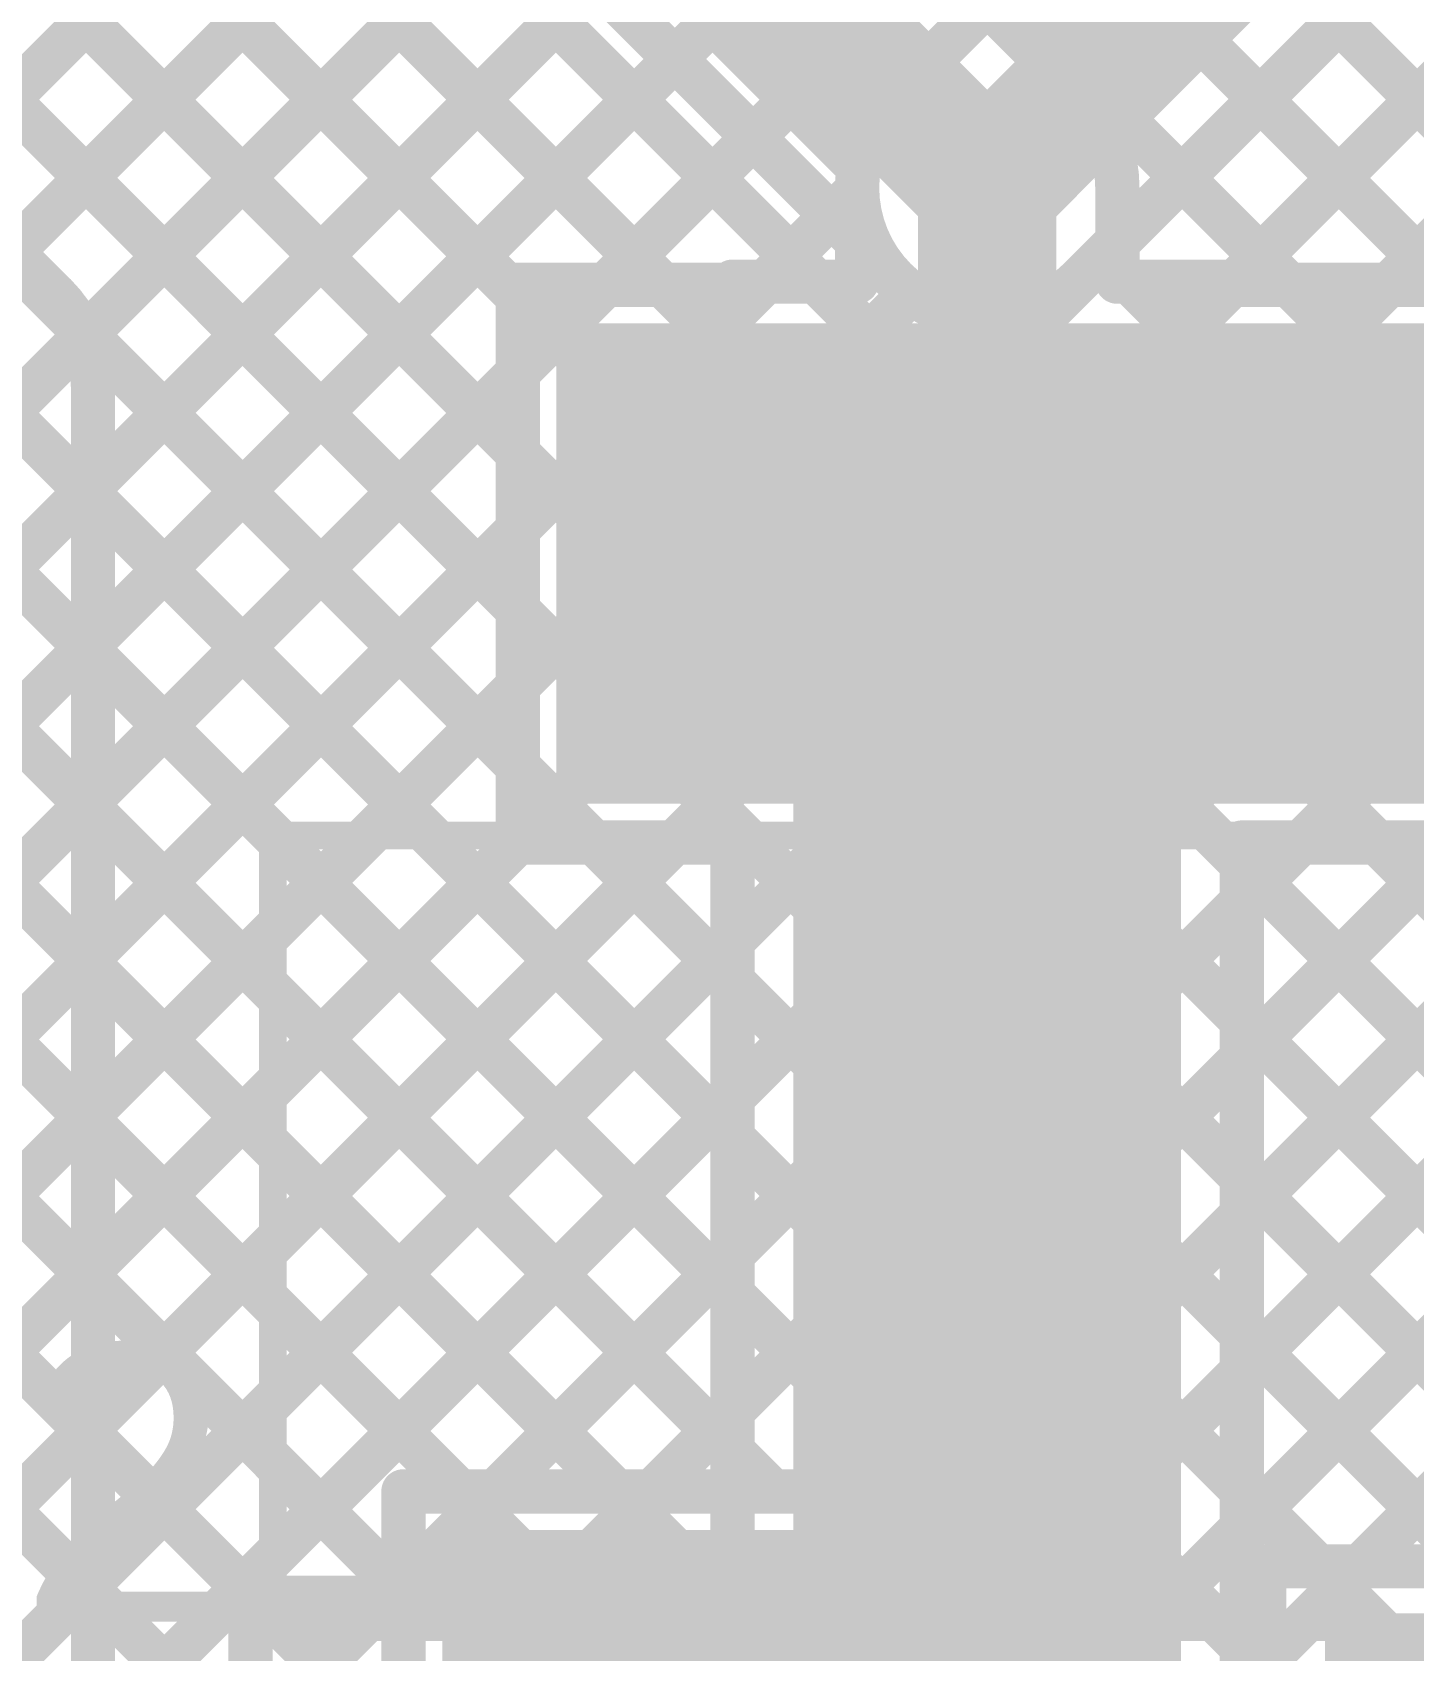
# Model space of a CAD drawing. Header units: millimetres. Extents: x -0.32 to 3.69, y -0.11 to 2.37.
# Drawn here: x 1.5745 to 1.824, y 0.1338 to 0.426 of the extents above; entities that cross this region are included whole.
import ezdxf

# ---------------------------------------------------------------- set-up
doc = ezdxf.new("R2010")
doc.units = ezdxf.units.MM
doc.header["$MEASUREMENT"] = 0
for name, color, linetype in [('BottomLayer', 5, 'Continuous'), ('BottomPaste', 16, 'Continuous'), ('BottomSolder', 6, 'Continuous'), ('TopLayer', 1, 'Continuous'), ('TopOverlay', 2, 'Continuous'), ('TopPaste', 8, 'Continuous'), ('TopSolder', 216, 'Continuous'), ('ViaHoleLayer', 16, 'Continuous')]:
    doc.layers.add(name, color=color, linetype=linetype)
doc.styles.add('Arial', font='', dxfattribs={"height": 0.2})
doc.styles.get('Arial').set_extended_font_data('Arial')

# ---------------------------------------------------------------- blocks, each defined once
blk = doc.blocks.new('SOT__223_6')
at = {"layer": 'TopLayer'}
blk.add_hatch(color=1, dxfattribs=at).paths.add_polyline_path([(-0.0748, 0.15945), (0.0748, 0.15945), (0.0748, 0.08071), (-0.0748, 0.08071)])
at = {"layer": 'TopPaste'}
blk.add_hatch(color=8, dxfattribs=at).paths.add_polyline_path([(-0.0748, 0.15945), (0.0748, 0.15945), (0.0748, 0.08071), (-0.0748, 0.08071)])
at = {"layer": 'TopSolder'}
blk.add_hatch(color=216, dxfattribs=at).paths.add_polyline_path([(-0.0788, 0.16345), (0.0788, 0.16345), (0.0788, 0.07671), (-0.0788, 0.07671)])
at = {"layer": 'TopOverlay', "const_width": 0.005}
for points in [[(-0.13, 0.071), (0.13, 0.071)], [(-0.13, -0.072), (-0.13, 0.071)], [(-0.13, -0.072), (0.13, -0.072)]]:
    blk.add_lwpolyline(points, dxfattribs=at)
at = {"layer": 'TopOverlay', "const_width": 0.0025}
for points in [[(-0.13125, 0.071, 1), (-0.12875, 0.071, 1)], [(-0.13125, 0.071, 1), (-0.12875, 0.071, 1)], [(-0.13125, -0.072, 1), (-0.12875, -0.072, 1)], [(-0.13125, -0.072, 1), (-0.12875, -0.072, 1)]]:
    blk.add_lwpolyline(points, format="xyb", close=True, dxfattribs=at)
blk = doc.blocks.new('TL3301NF160QG_B_8')
at = {"layer": 'BottomLayer'}
blk.add_hatch(color=5, dxfattribs=at).paths.add_polyline_path([(-0.1374, 0.06063), (-0.22087, 0.06063), (-0.22087, 0.11654), (-0.1374, 0.11654)])
at = {"layer": 'BottomPaste'}
blk.add_hatch(color=16, dxfattribs=at).paths.add_polyline_path([(-0.1374, 0.06063), (-0.22087, 0.06063), (-0.22087, 0.11654), (-0.1374, 0.11654)])
at = {"layer": 'BottomSolder'}
blk.add_hatch(color=6, dxfattribs=at).paths.add_polyline_path([(-0.1334, 0.05663), (-0.22487, 0.05663), (-0.22487, 0.12054), (-0.1334, 0.12054)])

msp = doc.modelspace()

# ---------------------------------------------------------------- hatches: boundary and pattern name
at = {"layer": 'BottomLayer'}
h = msp.add_hatch(color=5, dxfattribs=at)
edge = h.paths.add_edge_path()
edge.add_arc((1.747, 0.398), 0.01181, 0, 360)
at = {"layer": 'TopLayer'}
h = msp.add_hatch(color=1, dxfattribs=at)
edge = h.paths.add_edge_path()
edge.add_arc((1.747, 0.398), 0.01181, 0, 360)
for points in [[(1.712, -0.01), (1.782, -0.01), (1.782, 0.37), (1.712, 0.37)], [(1.808, -0.01014), (1.916, -0.01014), (1.916, 0.138), (1.808, 0.138)]]:
    msp.add_hatch(color=1, dxfattribs=at).paths.add_polyline_path(points)
at = {"layer": 'ViaHoleLayer'}
h = msp.add_hatch(color=16, dxfattribs=at)
edge = h.paths.add_edge_path()
edge.add_arc((1.747, 0.398), 0.00591, 0, 360)

# ---------------------------------------------------------------- linework, layer by layer
at = {"layer": 'BottomLayer'}
for points, const_width in [([(1.3485, -0.034), (2.4865, 1.104)], 0.008), ([(1.37678, -0.034), (2.51478, 1.104)], 0.008), ([(1.40507, -0.034), (2.54196, 1.10289)], 0.008), ([(1.43335, -0.034), (2.5561, 1.08875)], 0.008), ([(1.65817, 0.16254), (2.57464, 1.079)], 0.008), ([(1.68646, 0.16254), (2.60292, 1.079)], 0.008), ([(1.71474, 0.16254), (2.63121, 1.079)], 0.008), ([(1.74302, 0.16254), (2.65949, 1.079)], 0.008), ([(1.74704, 0.13826), (2.6085, 0.99973)], 0.008), ([(1.74704, 0.10998), (2.61811, 0.98105)], 0.008), ([(1.73084, 0.0655), (2.64197, 0.97662)], 0.008), ([(1.75913, 0.0655), (2.67025, 0.97662)], 0.008), ([(1.3035, 0.85017), (1.73472, 0.41895)], 0.008), ([(1.3035, 0.82188), (1.72378, 0.40161)], 0.008), ([(1.3035, 0.7936), (1.99984, 0.09726)], 0.008), ([(1.3035, 0.76532), (2.08045, -0.01163)], 0.008), ([(1.3035, 0.73703), (2.05216, -0.01163)], 0.008), ([(1.3035, 0.70875), (2.02388, -0.01163)], 0.008), ([(1.3035, 0.68046), (1.99684, -0.01288)], 0.008), ([(1.3035, 0.65218), (1.89018, 0.0655)], 0.008), ([(1.32545, 0.16922), (1.76446, 0.60823)], 0.008), ([(1.329, 0.11621), (1.81628, 0.60349)], 0.008), ([(1.32845, 0.59895), (1.86189, 0.0655)], 0.008), ([(1.329, 0.14449), (1.7818, 0.59729)], 0.008), ([(1.329, 0.08792), (1.81628, 0.57521)], 0.008), ([(1.32845, 0.57066), (1.73657, 0.16254)], 0.008), ([(1.329, 0.05964), (1.81628, 0.54692)], 0.008), ([(1.32845, 0.54238), (1.70829, 0.16254)], 0.008), ([(1.329, 0.03135), (1.81628, 0.51864)], 0.008), ([(1.32845, 0.51409), (1.68001, 0.16254)], 0.008), ([(1.73038, 0.41462), (1.81628, 0.50052)], 0.008), ([(1.747, 0.398), (1.83978, 0.49078)], 0.025), ([(1.32845, 0.48581), (1.65172, 0.16254)], 0.008), ([(1.76362, 0.38138), (1.85638, 0.47415)], 0.008), ([(1.32845, 0.45752), (1.64157, 0.1444)], 0.008), ([(1.32845, 0.42924), (1.64157, 0.11612)], 0.008), ([(1.81038, 0.42814), (2.07599, 0.16254)], 0.008), ([(1.79624, 0.414), (2.0477, 0.16254)], 0.008), ([(1.32845, 0.40096), (1.64157, 0.08783)], 0.008), ([(1.78209, 0.39986), (2.01942, 0.16254)], 0.008), ([(1.329, 0.00307), (1.7235, 0.39757)], 0.008), ([(1.76795, 0.38572), (1.99984, 0.15383)], 0.008), ([(1.329, -0.02522), (1.7332, 0.37898)], 0.008), ([(1.75061, 0.37478), (1.99984, 0.12555)], 0.008), ([(1.32845, 0.37267), (1.63562, 0.0655)], 0.008), ([(1.64157, 0.16254), (1.74704, 0.16254)], 0.008), ([(1.64157, 0.08463), (1.64157, 0.16254)], 0.008), ([(1.74704, 0.08463), (1.74704, 0.16254)], 0.008), ([(1.74704, 0.15207), (1.83361, 0.0655)], 0.008), ([(1.56112, 0.06548), (1.64157, 0.14593)], 0.008)]:
    msp.add_lwpolyline(points, dxfattribs=dict(at, const_width=const_width))
for points, const_width in [([(1.80838, 0.42814, 1), (1.81238, 0.42814, 1)], 0.004), ([(1.73272, 0.41895, 1), (1.73672, 0.41895, 1)], 0.004), ([(1.72838, 0.41462, 1), (1.73238, 0.41462, 1)], 0.004), ([(1.72838, 0.41462, 1), (1.73238, 0.41462, 1)], 0.004), ([(1.79424, 0.414, 1), (1.79824, 0.414, 1)], 0.004), ([(1.74075, 0.398, 1), (1.75325, 0.398, 1)], 0.0125), ([(1.72178, 0.40161, 1), (1.72578, 0.40161, 1)], 0.004), ([(1.78009, 0.39986, 1), (1.78409, 0.39986, 1)], 0.004), ([(1.7215, 0.39757, 1), (1.7255, 0.39757, 1)], 0.004), ([(1.76595, 0.38572, 1), (1.76995, 0.38572, 1)], 0.004), ([(1.7312, 0.37898, 1), (1.7352, 0.37898, 1)], 0.004), ([(1.76162, 0.38138, 1), (1.76562, 0.38138, 1)], 0.004), ([(1.76162, 0.38138, 1), (1.76562, 0.38138, 1)], 0.004), ([(1.74861, 0.37478, 1), (1.75261, 0.37478, 1)], 0.004), ([(1.63957, 0.16254, 1), (1.64357, 0.16254, 1)], 0.004), ([(1.63957, 0.16254, 1), (1.64357, 0.16254, 1)], 0.004), ([(1.64972, 0.16254, 1), (1.65372, 0.16254, 1)], 0.004), ([(1.65617, 0.16254, 1), (1.66017, 0.16254, 1)], 0.004), ([(1.67801, 0.16254, 1), (1.68201, 0.16254, 1)], 0.004), ([(1.68446, 0.16254, 1), (1.68846, 0.16254, 1)], 0.004), ([(1.70629, 0.16254, 1), (1.71029, 0.16254, 1)], 0.004), ([(1.71274, 0.16254, 1), (1.71674, 0.16254, 1)], 0.004), ([(1.73457, 0.16254, 1), (1.73857, 0.16254, 1)], 0.004), ([(1.74102, 0.16254, 1), (1.74502, 0.16254, 1)], 0.004), ([(1.74504, 0.16254, 1), (1.74904, 0.16254, 1)], 0.004), ([(1.74504, 0.16254, 1), (1.74904, 0.16254, 1)], 0.004), ([(1.74504, 0.15207, 1), (1.74904, 0.15207, 1)], 0.004), ([(1.63957, 0.14593, 1), (1.64357, 0.14593, 1)], 0.004), ([(1.63957, 0.1444, 1), (1.64357, 0.1444, 1)], 0.004), ([(1.74504, 0.13826, 1), (1.74904, 0.13826, 1)], 0.004)]:
    msp.add_lwpolyline(points, format="xyb", close=True, dxfattribs=dict(at, const_width=const_width))
at = {"layer": 'BottomLayer', "const_width": 0.008}
msp.add_lwpolyline([(1.76362, 0.38138, -1), (1.73038, 0.41462)], format="xyb", dxfattribs=at)
at = {"layer": 'TopLayer'}
for points, const_width in [([(0.10543, 1.9351), (1.6622, 0.37833)], 0.008), ([(0.09129, 1.92096), (1.6622, 0.35005)], 0.008), ([(0.07715, 1.90681), (1.6622, 0.32177)], 0.008), ([(0.77882, 1.29), (1.68837, 0.38045)], 0.008), ([(0.8071, 1.29), (1.7161, 0.381)], 0.008), ([(1.22663, 0.7306), (1.5786, 0.37863)], 0.008), ([(1.56752, 0.671), (2.11825, 0.12027)], 0.008), ([(1.5545, 0.65574), (1.82979, 0.38045)], 0.008), ([(1.5545, 0.62745), (1.8015, 0.38045)], 0.008), ([(1.531, 0.614), (1.747, 0.398)], 0.025), ([(1.5545, 0.62373), (1.7636, 0.41463)], 0.008), ([(1.5144, 0.59737), (1.7235, 0.38827)], 0.008), ([(1.75208, 0.42615), (1.85294, 0.52701)], 0.008), ([(1.76602, 0.4118), (1.86709, 0.51287)], 0.008), ([(1.7705, 0.388), (1.88123, 0.49873)], 0.008), ([(1.79178, 0.381), (1.89537, 0.48459)], 0.008), ([(1.55673, 0.4005), (1.634, 0.47777)], 0.008), ([(1.81952, 0.38045), (1.90951, 0.47045)], 0.008), ([(1.57087, 0.38636), (1.64814, 0.46363)], 0.008), ([(1.58373, 0.37094), (1.66228, 0.44949)], 0.008), ([(1.5855, 0.34442), (1.67642, 0.43534)], 0.008), ([(1.5855, 0.31614), (1.69056, 0.4212)], 0.008), ([(1.6781, 0.38045), (1.70471, 0.40706)], 0.008), ([(1.747, 0.33008), (1.747, 0.398)], 0.025), ([(1.793, 0.21251), (1.98022, 0.39973)], 0.008), ([(1.7705, 0.381), (1.7705, 0.398)], 0.008), ([(1.70693, 0.381), (1.71885, 0.39292)], 0.008), ([(1.7235, 0.381), (1.7235, 0.38827)], 0.008), ([(1.793, 0.18423), (1.99437, 0.38559)], 0.008), ([(1.7705, 0.38317), (1.77267, 0.381)], 0.008), ([(1.6622, 0.38045), (1.701, 0.38045)], 0.008), ([(1.6622, 0.27971), (1.6622, 0.38045)], 0.008), ([(1.701, 0.381), (1.7235, 0.381)], 0.008), ([(1.7705, 0.381), (1.793, 0.381)], 0.008), ([(1.793, 0.38045), (1.8338, 0.38045)], 0.008), ([(1.58286, 0.37282), (1.6622, 0.29348)], 0.008), ([(1.793, 0.15594), (2.00851, 0.37145)], 0.008), ([(1.5855, 0.28785), (1.6622, 0.36455)], 0.008), ([(1.5855, 0.042), (1.5855, 0.362)], 0.008), ([(1.81434, 0.149), (2.02265, 0.35731)], 0.008), ([(1.5855, 0.34189), (1.701, 0.22639)], 0.008), ([(1.747, 0.254), (1.747, 0.33008)], 0.025), ([(1.5855, 0.25957), (1.6622, 0.33627)], 0.008), ([(1.5855, 0.31361), (1.701, 0.19811)], 0.008), ([(1.5855, 0.23128), (1.6622, 0.30798)], 0.008), ([(1.5855, 0.28533), (1.701, 0.16983)], 0.008), ([(1.5855, 0.17472), (1.69049, 0.27971)], 0.008), ([(1.5855, 0.203), (1.66221, 0.27971)], 0.008), ([(1.6622, 0.27971), (1.701, 0.27971)], 0.008), ([(1.67597, 0.27971), (1.701, 0.25468)], 0.008), ([(1.701, -0.021), (1.701, 0.27971)], 0.008), ([(1.793, 0.26908), (1.80363, 0.27971)], 0.008), ([(1.793, 0.24079), (1.83191, 0.27971)], 0.008), ([(1.793, 0.27971), (1.8338, 0.27971)], 0.008), ([(1.793, -0.021), (1.793, 0.27971)], 0.008), ([(1.81739, 0.27971), (2.0686, 0.0285)], 0.008), ([(1.793, 0.27582), (1.91982, 0.149)], 0.008), ([(1.747, 0.254), (1.757, 0.244)], 0.025), ([(1.5855, 0.14643), (1.701, 0.26193)], 0.008), ([(1.5855, 0.25704), (1.69925, 0.14329)], 0.008), ([(1.747, 0.18), (1.747, 0.244)], 0.025), ([(1.793, 0.24753), (1.89153, 0.149)], 0.008), ([(1.5855, 0.11815), (1.701, 0.23365)], 0.008), ([(1.5855, 0.22876), (1.67097, 0.14329)], 0.008), ([(1.793, 0.21925), (1.86325, 0.149)], 0.008), ([(1.63893, 0.14329), (1.701, 0.20536)], 0.008), ([(1.5855, 0.20047), (1.64268, 0.14329)], 0.008), ([(1.793, 0.19096), (1.83496, 0.149)], 0.008), ([(1.66721, 0.14329), (1.701, 0.17708)], 0.008), ([(1.5855, 0.17219), (1.6144, 0.14329)], 0.008), ([(1.793, 0.16268), (1.80668, 0.149)], 0.008), ([(1.6955, 0.14329), (1.701, 0.14879)], 0.008), ([(1.797, 0.149), (1.927, 0.149)], 0.008), ([(1.797, -0.02114), (1.797, 0.149)], 0.008), ([(1.5855, 0.1439), (1.61392, 0.11548)], 0.008), ([(1.61392, 0.14329), (1.70098, 0.14329)], 0.008), ([(1.61392, 0.03655), (1.61392, 0.14329)], 0.008), ([(1.70098, 0.03655), (1.70098, 0.14329)], 0.008), ([(1.65745, 0.08992), (1.65745, 0.13929)], 0.01), ([(1.793, 0.13439), (1.797, 0.13039)], 0.008), ([(1.793, 0.12766), (1.797, 0.13166)], 0.008)]:
    msp.add_lwpolyline(points, dxfattribs=dict(at, const_width=const_width))
for points, const_width in [([(1.75008, 0.42615, 1), (1.75408, 0.42615, 1)], 0.004), ([(1.68856, 0.4212, 1), (1.69256, 0.4212, 1)], 0.004), ([(1.7616, 0.41463, 1), (1.7656, 0.41463, 1)], 0.004), ([(1.7616, 0.41463, 1), (1.7656, 0.41463, 1)], 0.004), ([(1.76162, 0.41462, 1), (1.76562, 0.41462, 1)], 0.004), ([(1.76402, 0.4118, 1), (1.76802, 0.4118, 1)], 0.004), ([(1.70271, 0.40706, 1), (1.70671, 0.40706, 1)], 0.004), ([(1.74075, 0.398, 1), (1.75325, 0.398, 1)], 0.0125), ([(1.74075, 0.398, 1), (1.75325, 0.398, 1)], 0.0125), ([(1.7685, 0.398, 1), (1.7725, 0.398, 1)], 0.004), ([(1.7685, 0.398, 1), (1.7725, 0.398, 1)], 0.004), ([(1.7685, 0.398, 1), (1.7725, 0.398, 1)], 0.004), ([(1.71685, 0.39292, 1), (1.72085, 0.39292, 1)], 0.004), ([(1.7215, 0.38827, 1), (1.7255, 0.38827, 1)], 0.004), ([(1.7215, 0.38827, 1), (1.7255, 0.38827, 1)], 0.004), ([(1.7685, 0.388, 1), (1.7725, 0.388, 1)], 0.004), ([(1.56887, 0.38636, 1), (1.57287, 0.38636, 1)], 0.004), ([(1.7685, 0.38317, 1), (1.7725, 0.38317, 1)], 0.004), ([(1.6602, 0.38045, 1), (1.6642, 0.38045, 1)], 0.004), ([(1.6602, 0.38045, 1), (1.6642, 0.38045, 1)], 0.004), ([(1.6761, 0.38045, 1), (1.6801, 0.38045, 1)], 0.004), ([(1.68637, 0.38045, 1), (1.69037, 0.38045, 1)], 0.004), ([(1.699, 0.381, 1), (1.703, 0.381, 1)], 0.004), ([(1.699, 0.38045, 1), (1.703, 0.38045, 1)], 0.004), ([(1.70493, 0.381, 1), (1.70893, 0.381, 1)], 0.004), ([(1.7141, 0.381, 1), (1.7181, 0.381, 1)], 0.004), ([(1.7215, 0.381, 1), (1.7255, 0.381, 1)], 0.004), ([(1.7215, 0.381, 1), (1.7255, 0.381, 1)], 0.004), ([(1.7685, 0.381, 1), (1.7725, 0.381, 1)], 0.004), ([(1.7685, 0.381, 1), (1.7725, 0.381, 1)], 0.004), ([(1.77067, 0.381, 1), (1.77467, 0.381, 1)], 0.004), ([(1.78978, 0.381, 1), (1.79378, 0.381, 1)], 0.004), ([(1.791, 0.381, 1), (1.795, 0.381, 1)], 0.004), ([(1.791, 0.38045, 1), (1.795, 0.38045, 1)], 0.004), ([(1.7995, 0.38045, 1), (1.8035, 0.38045, 1)], 0.004), ([(1.81752, 0.38045, 1), (1.82152, 0.38045, 1)], 0.004), ([(1.5766, 0.37863, 1), (1.5806, 0.37863, 1)], 0.004), ([(1.5766, 0.37863, 1), (1.5806, 0.37863, 1)], 0.004), ([(1.57662, 0.37862, 1), (1.58062, 0.37862, 1)], 0.004), ([(1.6602, 0.37833, 1), (1.6642, 0.37833, 1)], 0.004), ([(1.58086, 0.37282, 1), (1.58486, 0.37282, 1)], 0.004), ([(1.58173, 0.37094, 1), (1.58573, 0.37094, 1)], 0.004), ([(1.6602, 0.36455, 1), (1.6642, 0.36455, 1)], 0.004), ([(1.5835, 0.362, 1), (1.5875, 0.362, 1)], 0.004), ([(1.5835, 0.362, 1), (1.5875, 0.362, 1)], 0.004), ([(1.5835, 0.362, 1), (1.5875, 0.362, 1)], 0.004), ([(1.6602, 0.35005, 1), (1.6642, 0.35005, 1)], 0.004), ([(1.5835, 0.34442, 1), (1.5875, 0.34442, 1)], 0.004), ([(1.5835, 0.34189, 1), (1.5875, 0.34189, 1)], 0.004), ([(1.74075, 0.33008, 1), (1.75325, 0.33008, 1)], 0.0125), ([(1.74075, 0.33008, 1), (1.75325, 0.33008, 1)], 0.0125), ([(1.6602, 0.33627, 1), (1.6642, 0.33627, 1)], 0.004), ([(1.6602, 0.32177, 1), (1.6642, 0.32177, 1)], 0.004), ([(1.5835, 0.31614, 1), (1.5875, 0.31614, 1)], 0.004), ([(1.5835, 0.31361, 1), (1.5875, 0.31361, 1)], 0.004), ([(1.6602, 0.30798, 1), (1.6642, 0.30798, 1)], 0.004), ([(1.6602, 0.29348, 1), (1.6642, 0.29348, 1)], 0.004), ([(1.5835, 0.28785, 1), (1.5875, 0.28785, 1)], 0.004), ([(1.5835, 0.28533, 1), (1.5875, 0.28533, 1)], 0.004), ([(1.6602, 0.27971, 1), (1.6642, 0.27971, 1)], 0.004), ([(1.6602, 0.27971, 1), (1.6642, 0.27971, 1)], 0.004), ([(1.66021, 0.27971, 1), (1.66421, 0.27971, 1)], 0.004), ([(1.67397, 0.27971, 1), (1.67797, 0.27971, 1)], 0.004), ([(1.68849, 0.27971, 1), (1.69249, 0.27971, 1)], 0.004), ([(1.699, 0.27971, 1), (1.703, 0.27971, 1)], 0.004), ([(1.699, 0.27971, 1), (1.703, 0.27971, 1)], 0.004), ([(1.791, 0.27971, 1), (1.795, 0.27971, 1)], 0.004), ([(1.791, 0.27971, 1), (1.795, 0.27971, 1)], 0.004), ([(1.80163, 0.27971, 1), (1.80563, 0.27971, 1)], 0.004), ([(1.81539, 0.27971, 1), (1.81939, 0.27971, 1)], 0.004), ([(1.791, 0.27582, 1), (1.795, 0.27582, 1)], 0.004), ([(1.791, 0.26908, 1), (1.795, 0.26908, 1)], 0.004), ([(1.74075, 0.254, 1), (1.75325, 0.254, 1)], 0.0125), ([(1.74075, 0.254, 1), (1.75325, 0.254, 1)], 0.0125), ([(1.5835, 0.25957, 1), (1.5875, 0.25957, 1)], 0.004), ([(1.699, 0.26193, 1), (1.703, 0.26193, 1)], 0.004), ([(1.5835, 0.25704, 1), (1.5875, 0.25704, 1)], 0.004), ([(1.699, 0.25468, 1), (1.703, 0.25468, 1)], 0.004), ([(1.74075, 0.244, 1), (1.75325, 0.244, 1)], 0.0125), ([(1.75075, 0.244, 1), (1.76325, 0.244, 1)], 0.0125), ([(1.791, 0.24753, 1), (1.795, 0.24753, 1)], 0.004), ([(1.791, 0.24079, 1), (1.795, 0.24079, 1)], 0.004), ([(1.699, 0.23365, 1), (1.703, 0.23365, 1)], 0.004), ([(1.5835, 0.23128, 1), (1.5875, 0.23128, 1)], 0.004), ([(1.5835, 0.22876, 1), (1.5875, 0.22876, 1)], 0.004), ([(1.699, 0.22639, 1), (1.703, 0.22639, 1)], 0.004), ([(1.791, 0.21925, 1), (1.795, 0.21925, 1)], 0.004), ([(1.791, 0.21251, 1), (1.795, 0.21251, 1)], 0.004), ([(1.699, 0.20536, 1), (1.703, 0.20536, 1)], 0.004), ([(1.5835, 0.203, 1), (1.5875, 0.203, 1)], 0.004), ([(1.5835, 0.20047, 1), (1.5875, 0.20047, 1)], 0.004), ([(1.699, 0.19811, 1), (1.703, 0.19811, 1)], 0.004), ([(1.791, 0.19096, 1), (1.795, 0.19096, 1)], 0.004), ([(1.74075, 0.18, 1), (1.75325, 0.18, 1)], 0.0125), ([(1.791, 0.18423, 1), (1.795, 0.18423, 1)], 0.004), ([(1.5835, 0.17472, 1), (1.5875, 0.17472, 1)], 0.004), ([(1.699, 0.17708, 1), (1.703, 0.17708, 1)], 0.004), ([(1.5835, 0.17219, 1), (1.5875, 0.17219, 1)], 0.004), ([(1.699, 0.16983, 1), (1.703, 0.16983, 1)], 0.004), ([(1.791, 0.16268, 1), (1.795, 0.16268, 1)], 0.004), ([(1.791, 0.15594, 1), (1.795, 0.15594, 1)], 0.004), ([(1.699, 0.14879, 1), (1.703, 0.14879, 1)], 0.004), ([(1.795, 0.149, 1), (1.799, 0.149, 1)], 0.004), ([(1.795, 0.149, 1), (1.799, 0.149, 1)], 0.004), ([(1.80468, 0.149, 1), (1.80868, 0.149, 1)], 0.004), ([(1.81234, 0.149, 1), (1.81634, 0.149, 1)], 0.004), ([(1.5835, 0.14643, 1), (1.5875, 0.14643, 1)], 0.004), ([(1.5835, 0.1439, 1), (1.5875, 0.1439, 1)], 0.004), ([(1.61192, 0.14329, 1), (1.61592, 0.14329, 1)], 0.004), ([(1.61192, 0.14329, 1), (1.61592, 0.14329, 1)], 0.004), ([(1.6124, 0.14329, 1), (1.6164, 0.14329, 1)], 0.004), ([(1.63693, 0.14329, 1), (1.64093, 0.14329, 1)], 0.004), ([(1.64068, 0.14329, 1), (1.64468, 0.14329, 1)], 0.004), ([(1.66521, 0.14329, 1), (1.66921, 0.14329, 1)], 0.004), ([(1.66897, 0.14329, 1), (1.67297, 0.14329, 1)], 0.004), ([(1.6935, 0.14329, 1), (1.6975, 0.14329, 1)], 0.004), ([(1.69725, 0.14329, 1), (1.70125, 0.14329, 1)], 0.004), ([(1.69898, 0.14329, 1), (1.70298, 0.14329, 1)], 0.004), ([(1.69898, 0.14329, 1), (1.70298, 0.14329, 1)], 0.004), ([(1.65495, 0.13929, 1), (1.65995, 0.13929, 1)], 0.005), ([(1.791, 0.13439, 1), (1.795, 0.13439, 1)], 0.004), ([(1.795, 0.13166, 1), (1.799, 0.13166, 1)], 0.004), ([(1.795, 0.13039, 1), (1.799, 0.13039, 1)], 0.004)]:
    msp.add_lwpolyline(points, format="xyb", close=True, dxfattribs=dict(at, const_width=const_width))
at = {"layer": 'TopLayer', "const_width": 0.008}
for points in [[(1.7636, 0.41463, -0.199188), (1.7705, 0.398)], [(1.76362, 0.41462, -0.198912), (1.7705, 0.398)], [(1.5786, 0.37863, -0.199188), (1.5855, 0.362)], [(1.57862, 0.37862, -0.198912), (1.5855, 0.362)]]:
    msp.add_lwpolyline(points, format="xyb", dxfattribs=at)

# ---------------------------------------------------------------- block references
for name, p in [('SOT__223_6', (1.748, 0.21)), ('TL3301NF160QG_B_8', (1.87344, 0.035))]:
    msp.add_blockref(name, p)

# ---------------------------------------------------------------- texts
at = {"layer": 'TopOverlay', "style": 'Arial'}
msp.add_text('U2', height=0.05, dxfattribs=at).set_placement((1.52135, 0.13901))

doc.saveas('drawing.dxf')
